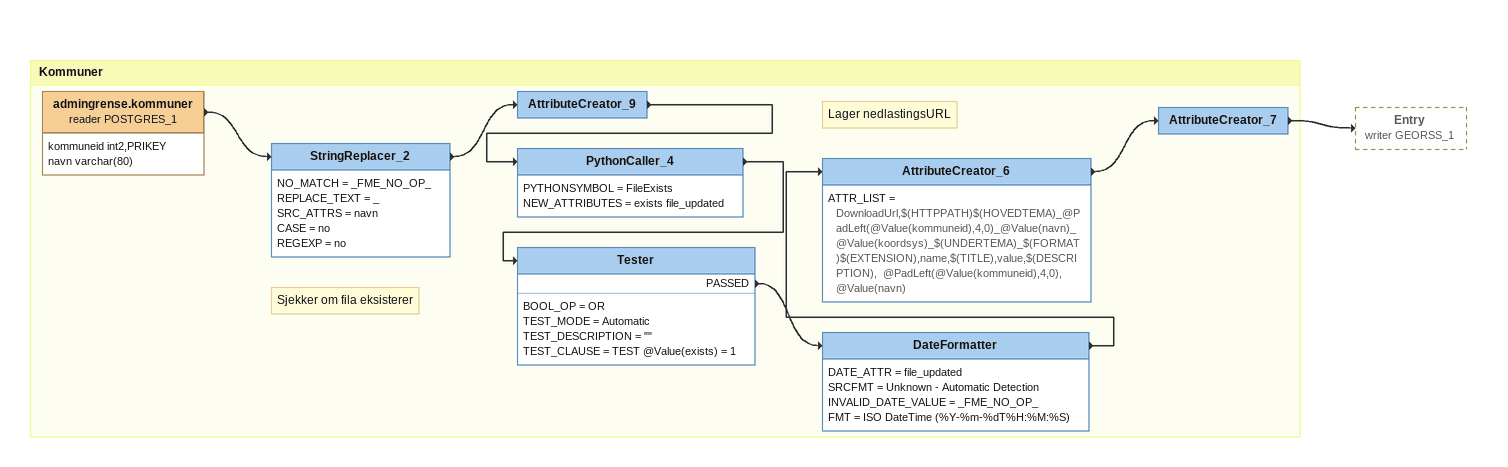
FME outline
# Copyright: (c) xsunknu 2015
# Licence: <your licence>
Bookmark: Kommuner
admingrense.kommuner (reader POSTGRES_1)
    attributes: kommuneid int2,PRIKEY, navn varchar(80)
    -> StringReplacer_2
StringReplacer_2
    NO_MATCH = _FME_NO_OP_
    REPLACE_TEXT = _
    SRC_ATTRS = navn
    CASE = no
    REGEXP = no
    -> AttributeCreator_9
AttributeCreator_9
    -> PythonCaller_4
Note: Sjekker om fila eksisterer
PythonCaller_4
    PYTHONSYMBOL = FileExists
    NEW_ATTRIBUTES = exists file_updated
    -> Tester
Tester
    BOOL_OP = OR
    TEST_MODE = Automatic
    TEST_DESCRIPTION = ""
    TEST_CLAUSE = TEST @Value(exists) = 1
    PASSED -> DateFormatter
DateFormatter
    DATE_ATTR = file_updated
    SRCFMT = Unknown - Automatic Detection
    INVALID_DATE_VALUE = _FME_NO_OP_
    FMT = ISO DateTime (%Y-%m-%dT%H:%M:%S)
    -> AttributeCreator_6
Note: Lager nedlastingsURL
AttributeCreator_6
    ATTR_LIST = DownloadUrl,$(HTTPPATH)$(HOVEDTEMA)_@PadLeft(@Value(kommuneid),4,0)_@Value(navn)_@Value(koordsys)_$(UNDERTEMA)_$(FORMAT)$(EXTENSION),name,$(TITLE),value,$(DESCRIPTION),  @PadLeft(@Value(kommuneid),4,0), @Value(navn)
    -> AttributeCreator_7
AttributeCreator_7
    -> Entry (writer GEORSS_1)
